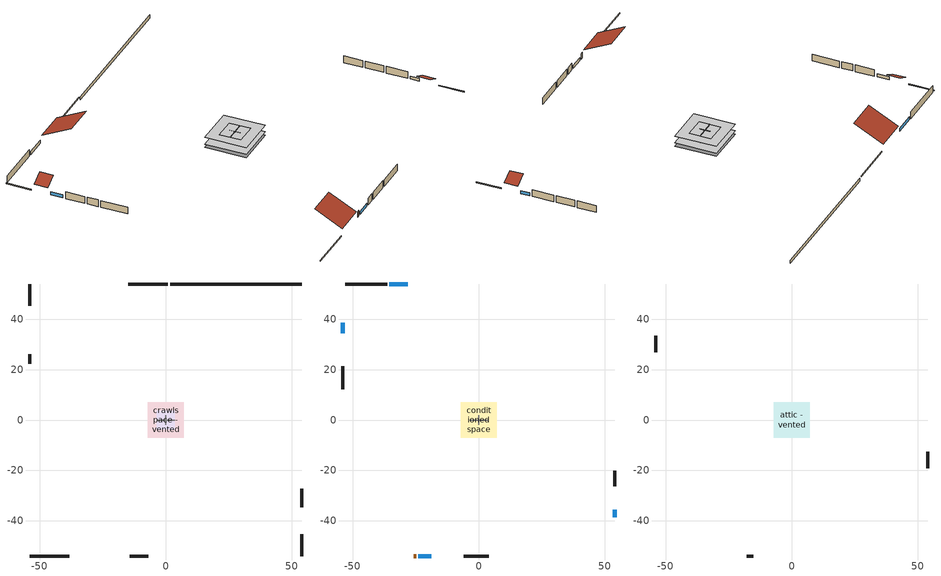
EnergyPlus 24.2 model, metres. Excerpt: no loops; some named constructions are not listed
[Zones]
crawlspace - vented
 floor foundation (Slab2 construction): -7.11,-7.11 -7.11,7.11 7.11,7.11 7.11,-7.11 z-0.91
 wall outside (RimJoist1 construction): 0.76,53.91 -14.9,53.91 z0.3:0.61
 wall outside (RimJoist2 construction): 53.91,-53.91 53.91,-45.22 z0.3:0.61
 wall outside (RimJoist3 construction): -53.91,-53.91 -38.24,-53.91 z0.3:0.61
 wall outside (RimJoist4 construction): -53.91,53.91 -53.91,45.22 z0.3:0.61
 wall foundation (FoundationWall1 construction): 53.91,53.91 1.69,53.91 z-0.91:0.3
garage
 floor foundation (Slab1 construction): -3.66,-3.66 -3.66,3.66 3.66,3.66 3.66,-3.66 z0
 wall outside (Wall1 construction): 53.91,-34.56 53.91,-27.25 z0.3:2.74
 wall outside (Wall12 construction): -53.91,25.96 -53.91,22.31 z0.3:2.74
 wall outside (Wall2 construction): -14.24,-53.91 -6.93,-53.91 z0.3:2.74
 wall to conditioned space (Wall5 construction Reversed): 3.66,0 -3.66,0 z0.3:2.74
 wall to conditioned space (Wall6 construction Reversed): 0,1.83 0,-1.83 z0.3:2.74
conditioned space
 floor to crawlspace - vented (Floor2 construction): -7.11,-7.11 -7.11,7.11 7.11,7.11 7.11,-7.11 z0.3
 wall outside (AdiabaticWallConstruction 1): -25.74,-53.91 -24.83,-53.91 z0.3:2.34
 wall outside (AdiabaticWallConstruction): -28.08,53.91 -35.39,53.91 z0.3:1.52; 53.91,-38.63 53.91,-35.49 z0.3:1.37; -23.9,-53.91 -18.84,-53.91 z0.3:1.43; -53.91,38.62 -53.91,34.35 z0.3:1.46
 wall outside (Wall3 construction): -36.32,53.91 -52.98,53.91 z0.3:2.74
 wall outside (Wall4 construction): 53.91,-26.32 53.91,-20.06 z0.3:2.74
 wall outside (Wall7 construction): -6,-53.91 3.9,-53.91 z0.3:2.74
 wall outside (Wall8 construction): -53.91,21.38 -53.91,12.12 z0.3:2.74
 window (WindowConstruction): -28.08,53.91 -35.39,53.91 z0.3:1.52
 window (WindowConstruction 1): 53.91,-38.62 53.91,-35.49 z0.3:1.37
 window (WindowConstruction 2): -23.9,-53.91 -18.84,-53.91 z0.3:1.43
 window (WindowConstruction 3): -53.91,38.62 -53.91,34.35 z0.3:1.46
 door (Door): -25.74,-53.91 -24.83,-53.91 z0.3:2.34
attic - vented
 floor to garage (Floor1 construction): -3.66,-3.66 -3.66,3.66 3.66,3.66 3.66,-3.66 z2.74
 floor to conditioned space (Floor3 construction Reversed): -7.11,-7.11 -7.11,7.11 7.11,7.11 7.11,-7.11 z2.74
 wall outside (Wall10 construction): -53.91,33.42 -53.91,26.89 z0.3:2.74
 wall outside (Wall11 construction): -17.91,-53.91 -15.17,-53.91 z0.3:2.74
 wall outside (Wall9 construction): 53.91,-19.13 53.91,-12.6 z0.3:2.74
 roof outside (Roof1 construction): -27.15,53.91,2.74 -27.15,43.78,7.81 -15.83,43.78,7.81 -15.83,53.91,2.74
 roof outside (Roof2 construction): 53.91,-39.55,2.74 49.67,-39.55,4.86 49.67,-44.29,4.86 53.91,-44.29,2.74
 roof outside (Roof3 construction): -53.91,39.55,2.74 -49.67,39.55,4.86 -49.67,44.29,4.86 -53.91,44.29,2.74
 roof outside (Roof4 construction): -26.67,-53.91,2.74 -26.67,-44.39,7.5 -37.31,-44.39,7.5 -37.31,-53.91,2.74
[Material] Roughness=Rough; Thermal Absorptance=0.9
Name | Thickness {m} | Conductivity {W/m-K} | Density {kg/m3} | Specific Heat {J/kg-K} | Solar Absorptance | Visible Absorptance
ceiling loosefill ins | 0.169333 | 0.0480833 | 16.02 | 1046.75 | 0.7 | 0.7
ceiling stud and cavity 1 | 0.1397 | 0.0824711 | 65.682 | 1177.47 | 0.7 | 0.7
floor covering | 0.0127 | 0.0433444 | 54.468 | 1339.84 | 0.6 | 0.6
floor rigid ins | 0.051816 | 0.029427 | 32.04 | 1214.23 | 0.7 | 0.7
floor stud and cavity | 0.1397 | 0.0972396 | 92.3553 | 1139.71 | 0.7 | 0.7
gypsum board | 0.0127 | 0.160291 | 801 | 837.4 | 0.6 | 0.6
osb sheathing 0.5 in. 2; osb sheathing 0.5 in. 3 | 0.0127 | 0.115458 | 512.64 | 1214.23 | 0.7 | 0.7
osb sheathing 0.75 in. | 0.01905 | 0.115458 | 512.64 | 1214.23 | 0.7 | 0.7
wall stud and cavity 2 | 0.1397 | 0.0856282 | 139.0536 | 1170.24 | 0.7 | 0.7
[Construction]
Floor2 construction Reversed: floor covering, osb sheathing 0.75 in., floor rigid ins, floor stud and cavity
Floor3 construction: ceiling loosefill ins, ceiling stud and cavity 1, gypsum board
Wall5 construction: osb sheathing 0.5 in. 2, wall stud and cavity 2, gypsum board
Wall6 construction: osb sheathing 0.5 in. 3, wall stud and cavity 2, gypsum board
[EnergyManagementSystem:Program]
total_loads_program: Set loads_htg_tot = 0; Set loads_clg_tot = 0; If htg_load_cond > 0; Set loads_htg_tot = loads_htg_tot + (htg_load_cond - clg_load_cond) * 1.0; EndIf; Set loads_htg_tot = (@Max loads_htg_tot 0); If clg_load_cond > 0; Set loads_clg_tot = loads_clg_tot + (clg_load_cond - htg_load_cond) * 1.0; EndIf; Set loads_clg_tot = (@Max loads_clg_tot 0)
unmet_hours_program: Set htg_unmet_hours = 0; Set clg_unmet_hours = 0; Set unit_htg_unmet_hours = 0; If ((DayOfYear >= 1) && (DayOfYear <= 365)); Set unit_htg_unmet_hours = unit_htg_unmet_hours + conditioned_space_htg_unmet_s; If unit_htg_unmet_hours > htg_unmet_hours; Set htg_unmet_hours = unit_htg_unmet_hours; EndIf; EndIf; Set unit_clg_unmet_hours = 0; If ((DayOfYear >= 1) && (DayOfYear <= 365)); Set unit_clg_unmet_hours = unit_clg_unmet_hours + conditioned_space_clg_unmet_s; If unit_clg_unmet_hours > clg_unmet_hours; Set clg_unmet_hours = unit_clg_unmet_hours; EndIf; EndIf
water_heater_Control: Set water_heater_HPWHSchedOverride = water_heater_T_set; If (water_heater_amb_temp<5.56) || (water_heater_amb_temp>48.89); Set water_heater_UESchedOverride = water_heater_T_set; Set water_heater_LESchedOverride = water_heater_T_set; Else; Set water_heater_UESchedOverride = water_heater_T_set - 9.0; Set water_heater_LESchedOverride = 0; EndIf
water_heater_hpwh_EC_adj: If WarmupFlag == 0; Set dhw_e_cons = water_heater_tank_energy + water_heater_tank_on_cycle_parasitic + water_heater_tank_off_cycle_parasitic + water_heater_coil_energy + water_heater_fan_energy; Set water_heater_hpwh_ec_adj_act = 0.0 * dhw_e_cons / 1; EndIf
water_heater_InletAir: Set water_heater_Tamb_act = water_heater_amb_temp; Set water_heater_RHamb_act = 0; Set water_heater_RHamb_act = water_heater_RHamb_act + (water_heater_amb_rh / 100) / 1; Set water_heater_sens_act = (0 - water_heater_sens_cool - (water_heater_tl + water_heater_fan_pwr)) / 1; Set water_heater_lat_act = (0 - water_heater_lat_cool) / 1
[EnergyManagementSystem:ProgramCallingManager]
component_loads_program_calling_manager: EndOfZoneTimestepAfterZoneReporting; component_loads_program
fridge_schedule_program_calling_manager: BeginZoneTimestepAfterInitHeatBalance; fridge_schedule_program
infil_program_calling_manager: BeginZoneTimestepAfterInitHeatBalance; infil_program
mini_split_heat_pump_supply_fan_disaggregate_program_calling_manager: EndOfSystemTimestepBeforeHVACReporting; mini_split_heat_pump_supply_fan_disaggregate_program
natural_vent_program_calling_manager: BeginZoneTimestepAfterInitHeatBalance; natural_vent_program
total_airflows_program_calling_manager: EndOfZoneTimestepAfterZoneReporting; total_airflows_program
total_loads_program_calling_manager: EndOfZoneTimestepAfterZoneReporting; total_loads_program
unmet_hours_program_calling_manager: EndOfZoneTimestepBeforeZoneReporting; unmet_hours_program
water_heater_hpwh_EC_adj_ProgramManager: EndOfSystemTimestepBeforeHVACReporting; water_heater_hpwh_EC_adj
water_heater_ProgramManager: InsideHVACSystemIterationLoop; water_heater_Control; water_heater_InletAir
[EnergyManagementSystem:OutputVariable]
Name | EMS Variable | Type of Data in Variable | Update Frequency | EMS Program or Subroutine | Units
mini split heat pump supply fan disaggregate clg | mini_split_heat_pump_supply_fan_clg | Summed | SystemTimestep | mini_split_heat_pump_supply_fan_disaggregate_program | J
mini split heat pump supply fan disaggregate htg backup | mini_split_heat_pump_supply_fan_backup_htg | Summed | SystemTimestep | mini_split_heat_pump_supply_fan_disaggregate_program | J
mini split heat pump supply fan disaggregate htg primary | mini_split_heat_pump_supply_fan_primary_htg | Summed | SystemTimestep | mini_split_heat_pump_supply_fan_disaggregate_program | J
loads_htg_tot_peakload_outvar; loads_htg_tot_annual_outvar; loads_htg_tot_timeseries_outvar | loads_htg_tot | Summed | ZoneTimestep | total_loads_program | J
loads_clg_tot_peakload_outvar; loads_clg_tot_annual_outvar; loads_clg_tot_timeseries_outvar | loads_clg_tot | Summed | ZoneTimestep | total_loads_program | J
htg_unmet_hours_annual_outvar; htg_unmet_hours_timeseries_outvar | htg_unmet_hours | Summed | ZoneTimestep | unmet_hours_program | hr
clg_unmet_hours_annual_outvar; clg_unmet_hours_timeseries_outvar | clg_unmet_hours | Summed | ZoneTimestep | unmet_hours_program | hr
loads_htg_roofs_annual_outvar; loads_htg_roofs_timeseries_outvar | loads_htg_roofs | Summed | ZoneTimestep | component_loads_program | J
loads_htg_ceilings_annual_outvar; loads_htg_ceilings_timeseries_outvar | loads_htg_ceilings | Summed | ZoneTimestep | component_loads_program | J
loads_htg_walls_annual_outvar; loads_htg_walls_timeseries_outvar | loads_htg_walls | Summed | ZoneTimestep | component_loads_program | J
loads_htg_rim_joists_annual_outvar; loads_htg_rim_joists_timeseries_outvar | loads_htg_rim_joists | Summed | ZoneTimestep | component_loads_program | J
loads_htg_foundation_walls_annual_outvar; loads_htg_foundation_walls_timeseries_outvar | loads_htg_foundation_walls | Summed | ZoneTimestep | component_loads_program | J
loads_htg_doors_annual_outvar; loads_htg_doors_timeseries_outvar | loads_htg_doors | Summed | ZoneTimestep | component_loads_program | J
loads_htg_windows_conduction_annual_outvar; loads_htg_windows_conduction_timeseries_outvar | loads_htg_windows_conduction | Summed | ZoneTimestep | component_loads_program | J
loads_htg_windows_solar_annual_outvar; loads_htg_windows_solar_timeseries_outvar | loads_htg_windows_solar | Summed | ZoneTimestep | component_loads_program | J
loads_htg_skylights_conduction_annual_outvar; loads_htg_skylights_conduction_timeseries_outvar | loads_htg_skylights_conduction | Summed | ZoneTimestep | component_loads_program | J
loads_htg_skylights_solar_annual_outvar; loads_htg_skylights_solar_timeseries_outvar | loads_htg_skylights_solar | Summed | ZoneTimestep | component_loads_program | J
loads_htg_floors_annual_outvar; loads_htg_floors_timeseries_outvar | loads_htg_floors | Summed | ZoneTimestep | component_loads_program | J
loads_htg_slabs_annual_outvar; loads_htg_slabs_timeseries_outvar | loads_htg_slabs | Summed | ZoneTimestep | component_loads_program | J
loads_htg_internal_mass_annual_outvar; loads_htg_internal_mass_timeseries_outvar | loads_htg_internal_mass | Summed | ZoneTimestep | component_loads_program | J
loads_htg_infil_annual_outvar; loads_htg_infil_timeseries_outvar | loads_htg_infil | Summed | ZoneTimestep | component_loads_program | J
loads_htg_natvent_annual_outvar; loads_htg_natvent_timeseries_outvar | loads_htg_natvent | Summed | ZoneTimestep | component_loads_program | J
loads_htg_mechvent_annual_outvar; loads_htg_mechvent_timeseries_outvar | loads_htg_mechvent | Summed | ZoneTimestep | component_loads_program | J
loads_htg_whf_annual_outvar; loads_htg_whf_timeseries_outvar | loads_htg_whf | Summed | ZoneTimestep | component_loads_program | J
loads_htg_ducts_annual_outvar; loads_htg_ducts_timeseries_outvar | loads_htg_ducts | Summed | ZoneTimestep | component_loads_program | J
loads_htg_intgains_annual_outvar; loads_htg_intgains_timeseries_outvar | loads_htg_intgains | Summed | ZoneTimestep | component_loads_program | J
loads_htg_lighting_annual_outvar; loads_htg_lighting_timeseries_outvar | loads_htg_lighting | Summed | ZoneTimestep | component_loads_program | J
loads_clg_roofs_annual_outvar; loads_clg_roofs_timeseries_outvar | loads_clg_roofs | Summed | ZoneTimestep | component_loads_program | J
loads_clg_ceilings_annual_outvar; loads_clg_ceilings_timeseries_outvar | loads_clg_ceilings | Summed | ZoneTimestep | component_loads_program | J
loads_clg_walls_annual_outvar; loads_clg_walls_timeseries_outvar | loads_clg_walls | Summed | ZoneTimestep | component_loads_program | J
loads_clg_rim_joists_annual_outvar; loads_clg_rim_joists_timeseries_outvar | loads_clg_rim_joists | Summed | ZoneTimestep | component_loads_program | J
loads_clg_foundation_walls_annual_outvar; loads_clg_foundation_walls_timeseries_outvar | loads_clg_foundation_walls | Summed | ZoneTimestep | component_loads_program | J
loads_clg_doors_annual_outvar; loads_clg_doors_timeseries_outvar | loads_clg_doors | Summed | ZoneTimestep | component_loads_program | J
loads_clg_windows_conduction_annual_outvar; loads_clg_windows_conduction_timeseries_outvar | loads_clg_windows_conduction | Summed | ZoneTimestep | component_loads_program | J
loads_clg_windows_solar_annual_outvar; loads_clg_windows_solar_timeseries_outvar | loads_clg_windows_solar | Summed | ZoneTimestep | component_loads_program | J
loads_clg_skylights_conduction_annual_outvar; loads_clg_skylights_conduction_timeseries_outvar | loads_clg_skylights_conduction | Summed | ZoneTimestep | component_loads_program | J
loads_clg_skylights_solar_annual_outvar; loads_clg_skylights_solar_timeseries_outvar | loads_clg_skylights_solar | Summed | ZoneTimestep | component_loads_program | J
loads_clg_floors_annual_outvar; loads_clg_floors_timeseries_outvar | loads_clg_floors | Summed | ZoneTimestep | component_loads_program | J
loads_clg_slabs_annual_outvar; loads_clg_slabs_timeseries_outvar | loads_clg_slabs | Summed | ZoneTimestep | component_loads_program | J
loads_clg_internal_mass_annual_outvar; loads_clg_internal_mass_timeseries_outvar | loads_clg_internal_mass | Summed | ZoneTimestep | component_loads_program | J
loads_clg_infil_annual_outvar; loads_clg_infil_timeseries_outvar | loads_clg_infil | Summed | ZoneTimestep | component_loads_program | J
loads_clg_natvent_annual_outvar; loads_clg_natvent_timeseries_outvar | loads_clg_natvent | Summed | ZoneTimestep | component_loads_program | J
loads_clg_mechvent_annual_outvar; loads_clg_mechvent_timeseries_outvar | loads_clg_mechvent | Summed | ZoneTimestep | component_loads_program | J
loads_clg_whf_annual_outvar; loads_clg_whf_timeseries_outvar | loads_clg_whf | Summed | ZoneTimestep | component_loads_program | J
loads_clg_ducts_annual_outvar; loads_clg_ducts_timeseries_outvar | loads_clg_ducts | Summed | ZoneTimestep | component_loads_program | J
loads_clg_intgains_annual_outvar; loads_clg_intgains_timeseries_outvar | loads_clg_intgains | Summed | ZoneTimestep | component_loads_program | J
loads_clg_lighting_annual_outvar; loads_clg_lighting_timeseries_outvar | loads_clg_lighting | Summed | ZoneTimestep | component_loads_program | J
total_infil_flow_rate_timeseries_outvar | total_infil_flow_rate | Averaged | ZoneTimestep | total_airflows_program | m^3/s
total_mechvent_flow_rate_timeseries_outvar | total_mechvent_flow_rate | Averaged | ZoneTimestep | total_airflows_program | m^3/s
total_natvent_flow_rate_timeseries_outvar | total_natvent_flow_rate | Averaged | ZoneTimestep | total_airflows_program | m^3/s
total_whf_flow_rate_timeseries_outvar | total_whf_flow_rate | Averaged | ZoneTimestep | total_airflows_program | m^3/s
[Schedule:Day:Interval]
cooling season schedule day; cooling season schedule day 2; cooling season schedule default day; natural vent schedule default day: No, 24:00, 0
cooling season schedule day 1; natural vent schedule day: No, 24:00, 1
exterior lighting schedule day 10: No, 01:00, 0.552381, 03:00, 0.510952, 05:00, 0.483333, 06:00, 0.538571, 07:00, 0.607619, 08:00, 0.56619, 09:00, 0.428095, 10:00, 0.345238, 12:00, 0.331429, 13:00, 0.345238, 14:00, 0.386667, 15:00, 0.414286, 16:00, 0.483333, 17:00, 0.607619, 18:00, 0.773333, 19:00, 0.88381, 20:00, 0.939048, 21:00, 0.966667, 22:00, 0.897619, 23:00, 0.773333, 24:00, 0.649048
exterior lighting schedule day 11: No, 01:00, 0.571429, 03:00, 0.528571, 05:00, 0.5, 06:00, 0.557143, 07:00, 0.628571, 08:00, 0.585714, 09:00, 0.442857, 10:00, 0.357143, 12:00, 0.342857, 13:00, 0.357143, 14:00, 0.4, 15:00, 0.428571, 16:00, 0.5, 17:00, 0.628571, 18:00, 0.8, 19:00, 0.914286, 20:00, 0.971429, 21:00, 1, 22:00, 0.928571, 23:00, 0.8, 24:00, 0.671429
[Schedule:Week:Daily]
cooling season schedule Week Rule - Jan1-May26: cooling season schedule day, cooling season schedule day, cooling season schedule day, cooling season schedule day, cooling season schedule day, cooling season schedule day, cooling season schedule day, cooling season schedule default day, cooling season schedule default day, cooling season schedule default day, cooling season schedule default day, cooling season schedule default day
cooling season schedule Week Rule - May27-Jun2: cooling season schedule day, cooling season schedule day, cooling season schedule day, cooling season schedule day, cooling season schedule day, cooling season schedule day 1, cooling season schedule day 1, cooling season schedule default day, cooling season schedule default day, cooling season schedule default day, cooling season schedule default day, cooling season schedule default day
cooling season schedule Week Rule - Jun3-Sep29: cooling season schedule day 1, cooling season schedule day 1, cooling season schedule day 1, cooling season schedule day 1, cooling season schedule day 1, cooling season schedule day 1, cooling season schedule day 1, cooling season schedule default day, cooling season schedule default day, cooling season schedule default day, cooling season schedule default day, cooling season schedule default day
cooling season schedule Week Rule - Sep30-Oct6: cooling season schedule day 1, cooling season schedule day 2, cooling season schedule day 2, cooling season schedule day 2, cooling season schedule day 2, cooling season schedule day 2, cooling season schedule day 2, cooling season schedule default day, cooling season schedule default day, cooling season schedule default day, cooling season schedule default day, cooling season schedule default day
cooling season schedule Week Rule - Oct7-Dec31: cooling season schedule day 2, cooling season schedule day 2, cooling season schedule day 2, cooling season schedule day 2, cooling season schedule day 2, cooling season schedule day 2, cooling season schedule day 2, cooling season schedule default day, cooling season schedule default day, cooling season schedule default day, cooling season schedule default day, cooling season schedule default day
natural vent schedule Week Rule - Jan1-Jan6: natural vent schedule day, natural vent schedule day, natural vent schedule default day, natural vent schedule day, natural vent schedule default day, natural vent schedule day, natural vent schedule default day, natural vent schedule default day, natural vent schedule default day, natural vent schedule default day, natural vent schedule default day, natural vent schedule default day
natural vent schedule Week Rule - Jan7-Dec31: natural vent schedule default day, natural vent schedule day, natural vent schedule default day, natural vent schedule day, natural vent schedule default day, natural vent schedule day, natural vent schedule default day, natural vent schedule default day, natural vent schedule default day, natural vent schedule default day, natural vent schedule default day, natural vent schedule default day
[Schedule:Year]
cooling season schedule: cooling season schedule Week Rule - Jan1-May26, 1, 1, 5, 26, cooling season schedule Week Rule - May27-Jun2, 5, 27, 6, 2, cooling season schedule Week Rule - Jun3-Sep29, 6, 3, 9, 29, cooling season schedule Week Rule - Sep30-Oct6, 9, 30, 10, 6, cooling season schedule Week Rule - Oct7-Dec31, 10, 7, 12, 31
natural vent schedule: natural vent schedule Week Rule - Jan1-Jan6, 1, 1, 1, 6, natural vent schedule Week Rule - Jan7-Dec31, 1, 7, 12, 31
[Schedule:File]
hot_water_dishwasher: File=in.schedules.csv; Column Number=7; Rows to Skip at Top=1; Number of Hours of Data=8760; Column Separator=Comma; Interpolate to Timestep=Yes; Minutes per Item=15; Adjust Schedule for Daylight Savings=Yes
